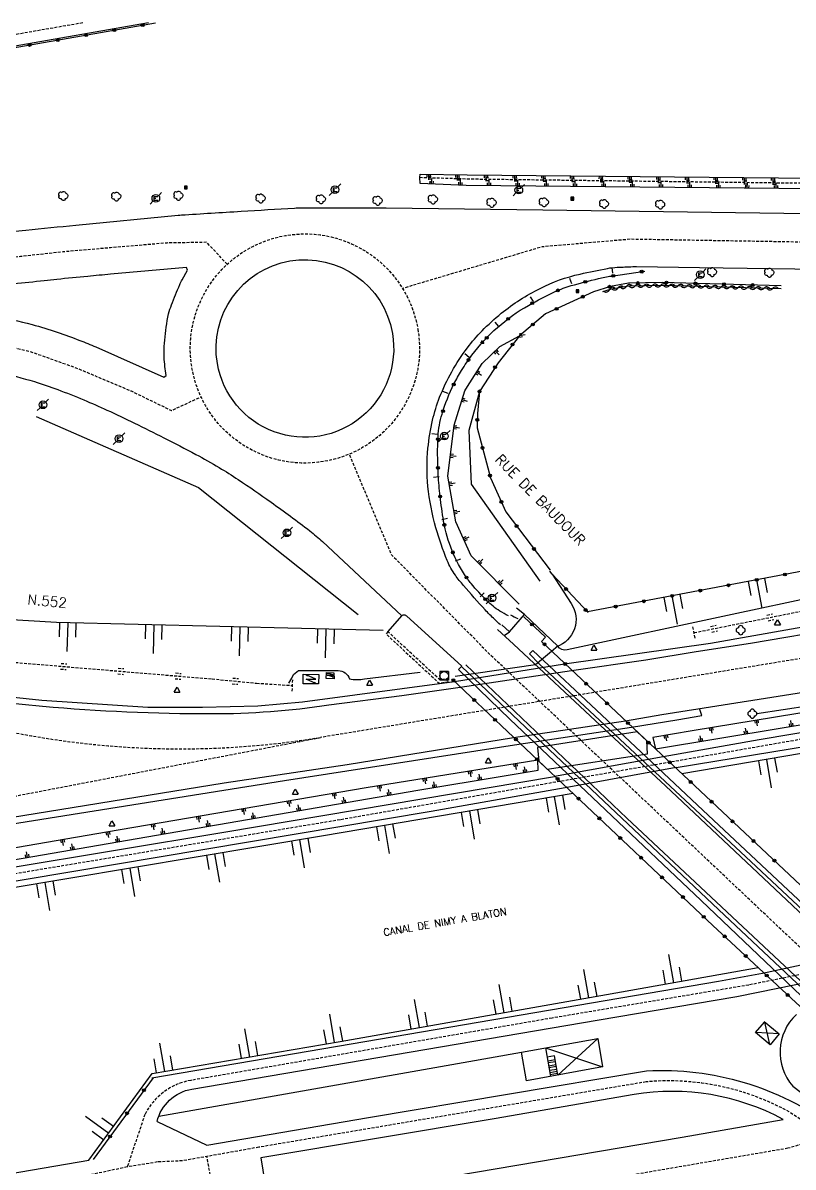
# Model space of a CAD drawing. Header units: millimetres. Extents: x 115000 to 116000, y 129000 to 130000.
# Drawn here: x 115655.8 to 115790, y 129800.7 to 130000 of the extents above; entities that cross this region are included whole.
import ezdxf
from ezdxf.enums import TextEntityAlignment as Align

# ---------------------------------------------------------------- set-up
doc = ezdxf.new("R2010")
doc.units = ezdxf.units.MM
doc.linetypes.add('DASHED', pattern=[0.75, 0.5, -0.25])
doc.layers.get('0').update_dxf_attribs({"linetype": 'CONTINUOUS'})
for name, color, linetype in [('21', 7, 'CONTINUOUS'), ('28', 7, 'CONTINUOUS'), ('W0001', 6, 'DASHED'), ('W0008', 7, 'CONTINUOUS'), ('W0100', 7, 'CONTINUOUS'), ('W0112', 1, 'DASHED'), ('W0211', 2, 'CONTINUOUS'), ('W0220', 5, 'DASHED'), ('W0300', 7, 'CONTINUOUS'), ('W0302', 3, 'CONTINUOUS'), ('W0310', 3, 'CONTINUOUS'), ('W0322', 7, 'CONTINUOUS'), ('W0330', 7, 'CONTINUOUS'), ('W0420', 7, 'CONTINUOUS'), ('W0471', 7, 'CONTINUOUS'), ('W0515', 5, 'CONTINUOUS'), ('W0851', 7, 'CONTINUOUS'), ('W0984', 7, 'CONTINUOUS'), ('W0989', 7, 'CONTINUOUS')]:
    doc.layers.add(name, color=color, linetype=linetype)
doc.styles.get("Standard").update_dxf_attribs({"font": 'romans.shx', "width": 0.85})

# ---------------------------------------------------------------- blocks, each defined once
blk = doc.blocks.new('t310o')
at = {"color": 0, "linetype": 'Continuous'}
for centre, start, end in [((-0.5, 0.38), 216.8699, 323.1304), ((0.5, -0.37), 36.8699, 143.1303)]:
    blk.add_arc(centre, 0.625, start, end, dxfattribs=at)
blk = doc.blocks.new('T471')
for p, q in [((-0.333334, 0.333334), (-0.333334, -0.333334)), ((-0.333334, 0.333334), (0.333334, 0.333334)), ((-0.333334, 0), (0, 0)), ((0.500001, 0.500001), (1.000002, 1.000002)), ((-0.500001, -0.500001), (-1.000002, -1.000002)), ((-0.333334, -0.333334), (0.333334, -0.333334))]:
    blk.add_line(p, q)
blk.add_ellipse((0, 0), major_axis=(0.471405, 0.471405), ratio=1, start_param=5.4977871438, end_param=11.780972451)
blk = doc.blocks.new('t220o')
at = {"color": 0, "linetype": 'Continuous'}
for p, q in [((-0.25, 0.25), (0.25, 0.25)), ((-0.25, -0.25), (0.25, -0.25))]:
    blk.add_line(p, q, dxfattribs=at)
blk = doc.blocks.new('t322o')
at = {"color": 0, "linetype": 'Continuous'}
for radius in [0.25, 0.15]:
    blk.add_circle((0, 0), radius, dxfattribs=at)
blk = doc.blocks.new('t211o')
at = {"color": 0, "linetype": 'Continuous'}
for p, q in [((-0.29, 0.5), (-0.29, 0)), ((0, 1), (0, 0)), ((0.29, 0.5), (0.29, 0))]:
    blk.add_line(p, q, dxfattribs=at)
blk = doc.blocks.new('t330o')
at = {"color": 0, "linetype": 'Continuous'}
for p, q in [((0.25, -0.25), (-0.25, 0.25)), ((-0.25, -0.25), (0.25, 0.25)), ((-0.25, 0.25), (-0.25, -0.25)), ((0.25, 0.25), (-0.25, 0.25)), ((0.25, -0.25), (0.25, 0.25)), ((-0.25, -0.25), (0.25, -0.25)), ((-0.25, -0.25), (-0.25, -0.25))]:
    blk.add_line(p, q, dxfattribs=at)
blk = doc.blocks.new('T851')
for p, q in [((-0.25, -0.15), (0, 0.32)), ((0, 0.32), (0.25, -0.15)), ((-0.25, -0.15), (0.25, -0.15))]:
    blk.add_line(p, q)
for major_axis in [(-0.106, 0.106), (-0.0354, 0.0354), (-0.0236, 0.0236)]:
    blk.add_ellipse((0, 0), major_axis=major_axis, ratio=1, start_param=3.926991, end_param=10.210176)
blk = doc.blocks.new('T420')
for p, q in [((0.75, 0.75), (-0.75, 0.75)), ((-0.75, 0.75), (-0.75, -0.75)), ((0.75, 0.75), (0.75, -0.75)), ((0.75, -0.75), (-0.75, -0.75))]:
    blk.add_line(p, q)
blk.add_ellipse((0, 0), major_axis=(-0.53, 0.53), ratio=1, start_param=3.926991, end_param=10.210176)
blk = doc.blocks.new('T300')
for p, q in [((-0.8, 0.51), (-0.86, 0.34)), ((-0.86, 0.34), (-0.86, 0.17)), ((-0.86, 0.17), (-0.74, 0.06)), ((-0.69, 0.63), (-0.8, 0.51)), ((-0.8, -0.06), (-0.74, 0.06)), ((-0.74, 0.06), (-0.69, 0.11)), ((-0.57, 0.69), (-0.69, 0.63)), ((-0.46, 0.69), (-0.57, 0.69)), ((-0.29, 0.63), (-0.46, 0.69)), ((-0.29, 0.63), (-0.17, 0.74)), ((-0.23, 0.57), (-0.29, 0.63)), ((-0.17, 0.74), (-0.06, 0.8)), ((-0.06, 0.8), (0.06, 0.8)), ((0.06, 0.8), (0.23, 0.74)), ((0.23, 0.74), (0.34, 0.63)), ((0.34, 0.63), (0.4, 0.51)), ((0.46, 0.46), (0.34, 0.46)), ((0.4, 0.51), (0.4, 0.46)), ((0.57, 0.4), (0.46, 0.46)), ((0.57, 0.4), (0.69, 0.29)), ((0.69, 0.29), (0.74, 0.17)), ((0.74, 0.06), (0.69, -0.17)), ((0.74, 0.17), (0.74, 0.06)), ((-0.8, -0.17), (-0.8, -0.06)), ((-0.8, -0.23), (-0.8, -0.17)), ((-0.74, -0.34), (-0.8, -0.23)), ((-0.69, -0.4), (-0.74, -0.34)), ((-0.51, -0.46), (-0.69, -0.4)), ((-0.4, -0.46), (-0.51, -0.46)), ((-0.4, -0.46), (-0.34, -0.46)), ((-0.34, -0.46), (-0.34, -0.4)), ((-0.34, -0.51), (-0.34, -0.46)), ((-0.29, -0.63), (-0.34, -0.51)), ((-0.17, -0.74), (-0.29, -0.63)), ((-0.06, -0.8), (-0.17, -0.74)), ((0.06, -0.8), (-0.06, -0.8)), ((0.17, -0.74), (0.06, -0.8)), ((0.23, -0.69), (0.17, -0.74)), ((0.29, -0.46), (0.23, -0.46)), ((0.29, -0.63), (0.23, -0.69)), ((0.46, -0.4), (0.29, -0.46)), ((0.34, -0.51), (0.29, -0.63)), ((0.34, -0.51), (0.34, -0.46)), ((0.57, -0.34), (0.46, -0.4)), ((0.63, -0.29), (0.57, -0.34)), ((0.69, -0.17), (0.63, -0.29))]:
    blk.add_line(p, q)
blk = doc.blocks.new('TP15B')
at = {"color": 0}
for p, q in [((0, 5), (0, 0)), ((-1.44, 2.5), (-1.44, 0)), ((1.44, 2.5), (1.44, 0))]:
    blk.add_line(p, q, dxfattribs=at)
blk = doc.blocks.new('OH01')
at = {"layer": 'W0322', "color": 0}
for radius in [0.25, 0.15]:
    blk.add_circle((0, 0), radius, dxfattribs=at)
blk = doc.blocks.new('TP15')
at = {"color": 0}
for p, q in [((-0.29, 0.5), (-0.29, 0)), ((0, 1), (0, 0)), ((0.29, 0.5), (0.29, 0))]:
    blk.add_line(p, q, dxfattribs=at)
blk = doc.blocks.new('BB04')
at = {"layer": '21', "color": 0}
for p, q in [((0.45, 1.5), (-0.45, 0)), ((0.26, 1.3), (0.45, 1.5)), ((0.36, 1.24), (0.26, 1.3)), ((0.45, 1.5), (0.36, 1.24)), ((-0.45, 0), (0.45, 0)), ((0.45, 0), (-0.45, -1.5)), ((-0.45, -1.5), (-0.36, -1.24)), ((-0.26, -1.3), (-0.45, -1.5)), ((-0.36, -1.24), (-0.26, -1.3))]:
    blk.add_line(p, q, dxfattribs=at)
blk = doc.blocks.new('TP09')
at = {"color": 2}
blk.add_line((0, -1), (0, 1), dxfattribs=at)
blk = doc.blocks.new('TP06')
at = {"layer": 'W0220', "color": 0}
for p, q in [((-0.5, 0.5), (0.5, 0.5)), ((-0.5, -0.5), (0.5, -0.5))]:
    blk.add_line(p, q, dxfattribs=at)
blk = doc.blocks.new('OH03')
at = {"layer": '28', "color": 0}
blk.add_line((0, -0.5), (0, 0.5), dxfattribs=at)
blk = doc.blocks.new('TP10')
at = {"layer": 'W0300', "color": 0}
for centre, start, end in [((-0.4, 0), 90, 270), ((0, 0.4), 0, 180), ((0.4, 0), 270, 90), ((0, -0.4), 180, 360)]:
    blk.add_arc(centre, 0.4, start, end, dxfattribs=at)
blk = doc.blocks.new('BI04')
at = {"layer": 'W0471', "color": 0}
for p, q in [((-1, -0.58), (0, 1.15)), ((0, 1.15), (1, -0.58)), ((-1, -0.58), (1, -0.58))]:
    blk.add_line(p, q, dxfattribs=at)

msp = doc.modelspace()

# ---------------------------------------------------------------- linework, layer by layer
at = {"layer": 'W0001'}
for points in [[(115666.26, 130000), (115633.17, 129994.26), (115629.33, 129994.75), (115603.54, 129990.82), (115591.27, 129986.96), (115585.1, 129983.7)], [(116000, 129910.95), (115954.3, 129903.13), (115891.81, 129892.34), (115873.66, 129889.1), (115790.04, 129874.95), (115711.08, 129861.16), (115632.01, 129848.03), (115550.98, 129834.4), (115500, 129825.7)], [(115885.75, 129750), (115877.62, 129757.95), (115819.44, 129812.66), (115814.85, 129816.18), (115806.26, 129824.24), (115804.26, 129826.62), (115735.79, 129891.29)], [(115500, 129839.25), (115504.04, 129841.1), (115553.96, 129849.87), (115565.78, 129850.47), (115653.53, 129865.12), (115707.69, 129875.51)], [(115795.94, 129805.96), (115789.09, 129803.93), (115699.86, 129788.67), (115690.37, 129786.95), (115689.78, 129791.93), (115687.89, 129802.51)]]:
    msp.add_lwpolyline(points, dxfattribs=at)
at = {"layer": 'W0001', "flags": 128}
for points in [[(115691.41, 129957.94), (115687.87, 129961.77), (115680.89, 129961.65), (115671.09, 129960.82), (115662.82, 129960.1), (115655.41, 129959.29), (115647.58, 129958.26), (115641.27, 129957.33), (115634.13, 129955.96), (115609.59, 129949.44), (115639.85, 129945.93), (115650.02, 129944.44), (115657.01, 129942.79), (115665.04, 129939.93), (115674.67, 129935.88), (115681.72, 129932.47), (115686.86, 129934.86)], [(116000, 129958.79), (115954.5, 129959.49), (115886.74, 129959.85), (115801.66, 129961.16), (115800, 129961.66), (115761.64, 129962.3), (115746.28, 129960.98), (115721.97, 129953.73)], [(115735.65, 129891.54), (115720.08, 129907.29), (115712.69, 129924.87)]]:
    msp.add_lwpolyline(points, dxfattribs=at)
msp.add_lwpolyline([(115724.64, 129946.64, -1), (115685.28, 129939.91, -1), (115724.64, 129946.64, -1)], format="xyb", dxfattribs=at)
at = {"layer": 'W0001'}
for points in [[(116000, 129929.12), (115948.87, 129918.9), (115925.99, 129914.64), (115914, 129912.04), (115839.63, 129897.2), (115707.69, 129875.51, -0.090124), (115653.98, 129876.42), (115605.22, 129881.63, 0.042951), (115569.1, 129883.1), (115561.33, 129882.4), (115548.46, 129879.9), (115500, 129871.73)], [(116000, 129869.52), (115947.85, 129860.87), (115883.65, 129850.29), (115817.51, 129839.37), (115806.43, 129837.29), (115782.29, 129832.38), (115748.01, 129826.62), (115685.07, 129815.76, 0.238152), (115677.07, 129809.82), (115674.01, 129800.69)], [(115867.83, 129750), (115858.72, 129759.26), (115802.53, 129801.65), (115789.34, 129810.26, 0.149925), (115764.4, 129815.51), (115696.94, 129804.12), (115683.64, 129801.75), (115679.29, 129801.55), (115674.01, 129800.69), (115667.81, 129799.36), (115585.45, 129785.13), (115522.33, 129774.42), (115500, 129770.12)]]:
    msp.add_lwpolyline(points, format="xyb", dxfattribs=at)
at = {"layer": 'W0008'}
for points in [[(115677.69, 130000), (115653.16, 129995.72), (115633.05, 129992.2), (115615.87, 129989.61), (115604, 129987.83), (115595.17, 129984.78, 0.326024), (115591.17, 129979.02), (115594, 129964.8), (115594.6, 129962.01, 0.365795)], [(115651.43, 129963.35, -0.003181), (115656.34, 129963.89, -0.001795), (115665.04, 129964.77), (115682.86, 129966.49, -0.00839), (115683.44, 129966.54, -0.000472), (115693.86, 129967.19, -0.000698), (115703.15, 129967.74, -0.012457), (115703.67, 129967.76, -0.00149), (115704.23, 129967.76, -0.000171), (115709.14, 129967.77, -0.00008), (115718.89, 129967.79, -0.003577), (115719.1, 129967.79), (115746.39, 129967.44), (115801.01, 129966.66), (115801.07, 129965.67), (115873.84, 129964.54), (115911.9, 129963.93), (115946.58, 129962.94), (116000, 129962.1)], [(115751.39, 129887.18), (115751.39, 129887.18), (115764.33, 129889.06), (115773.14, 129890.5), (115782.56, 129891.91), (115798.32, 129894.62), (115813.85, 129897.32), (115830.56, 129900.49), (115834.68, 129901.55), (115884.9, 129911.58), (115903.72, 129915.22), (115914.06, 129917.38, 0.336675), (115931.24, 129937.12, 0.010538), (115931.28, 129937.91, 0.010538)], [(115929.9, 129937.69, -0.164516), (115926.17, 129926.35, -0.180496), (115913.7, 129918.36), (115886.4, 129912.95), (115817.94, 129899.37), (115775.6, 129891.9), (115750.19, 129888.26)], [(115883.05, 129900.46, -0.395487), (115884.43, 129898.24), (115885.49, 129892.37), (115827.25, 129882.38), (115784.08, 129875.07), (115767.38, 129872.13)], [(115738.52, 129894.33), (115741.27, 129891.74), (115756.46, 129877.57), (115767.75, 129867.11), (115795.92, 129840.57), (115818.34, 129819.58, -0.12427), (115822.93, 129816.88), (115839.99, 129800.78), (115876.4, 129766.37), (115886.44, 129757)], [(115731.02, 129885.2), (115704.55, 129881.68), (115696.78, 129880.97), (115687.13, 129880.74), (115677.6, 129880.74), (115659.14, 129881.94), (115602.91, 129887.94), (115592.57, 129888.78, 0.061183), (115544.21, 129886.78), (115500, 129879.09)], [(115500, 129878), (115536.47, 129884.46), (115549.18, 129886.34), (115560.82, 129887.55, -0.052975), (115621.29, 129884.85, 0.002597), (115659.27, 129880.96, 0.021593), (115688.69, 129879.66, 0.037597), (115709.15, 129881.19), (115721.86, 129882.84), (115731.98, 129884.25)], [(115679.2, 129808.58), (115687.9, 129804.47), (115716.02, 129809.29), (115764.47, 129817.44, -0.171849), (115796.79, 129807.8), (115801.14, 129805.1), (115809.38, 129798.99), (115822.09, 129789.47), (115856.74, 129763.29), (115867.68, 129755.06), (115872.42, 129751.72), (115873.6, 129754.43), (115845.95, 129780.16), (115803.2, 129820.46), (115800.78, 129822.68), (115801.37, 129823.62), (115761.02, 129861.47), (115733, 129888.18)], [(115679.2, 129808.58, -0.29753), (115685.26, 129814.26), (115755.85, 129826.25), (115780.18, 129830.4), (115787.36, 129831.81)]]:
    msp.add_lwpolyline(points, format="xyb", dxfattribs=at)
at = {"layer": 'W0008', "flags": 128}
msp.add_lwpolyline([(115720.21, 129945.88, -1), (115689.71, 129940.67, -1)], format="xyb", close=True, dxfattribs=at)
for points in [[(115650.68, 129948.97, -0.014106), (115657.43, 129947.45, -0.021285), (115661.83, 129946.13, -0.008631), (115665.75, 129944.68, -0.012089), (115668.51, 129943.54), (115680.41, 129938.26), (115680.8, 129938.57, -0.023241), (115680.44, 129941.73, -0.039342), (115680.46, 129943.61, -0.010472), (115680.96, 129948.13, -0.038649), (115681.21, 129949.34, -0.020423), (115681.73, 129950.86, -0.008608), (115683.16, 129954.4, -0.019358), (115683.57, 129955.26), (115684.48, 129956.93), (115684.34, 129957.39), (115671.11, 129956.21, 0.001774), (115667.12, 129955.84, 0.001325), (115661.77, 129955.31, 0.001498), (115659.55, 129955.07, 0.000628), (115654.24, 129954.5, 0.001859)], [(115739.02, 129895.16, -0.004548), (115738.02, 129896.07, -0.021147), (115736.36, 129897.74, -0.008501), (115732.58, 129902, -0.021314), (115731.17, 129903.79, -0.058323), (115729.76, 129906.33, -0.028016), (115727.78, 129912.04, -0.044665), (115726.4, 129919.25, -0.049408), (115726.4, 129925.89, -0.031771), (115727.2, 129930.79, -0.037954), (115728.43, 129934.77, -0.033726), (115730.55, 129939.22, -0.033347), (115733.27, 129943.39, -0.03274), (115735.81, 129946.34, -0.028014), (115739.17, 129949.4, -0.05502), (115745.92, 129953.75, -0.0597), (115752.89, 129956.25, -0.011302), (115757.68, 129957.23, -0.032758), (115759.35, 129957.42, -0.003778), (115762.09, 129957.53, -0.015637), (115762.75, 129957.53), (115773.68, 129957.4), (115844.27, 129956.39)], [(115609.85, 129943.04, -0.003109), (115612.57, 129943.13, -0.014764), (115616.74, 129943.13, -0.00068), (115625.33, 129942.86, -0.005403), (115626.41, 129942.82, -0.008333), (115630.47, 129942.53, -0.005671), (115636.43, 129941.94, -0.017224), (115643.5, 129940.91, -0.01498), (115651.53, 129939.2, -0.012395), (115657.83, 129937.5, -0.018862), (115661.89, 129936.13, -0.008064), (115666.45, 129934.31, -0.009064), (115670.46, 129932.55, -0.004553), (115675.28, 129930.26, -0.004247), (115680.41, 129927.73, -0.007085), (115685.95, 129924.83, -0.009451), (115690.03, 129922.52, -0.013545), (115693.36, 129920.43, -0.007686), (115699.06, 129916.5, -0.008689), (115705.8, 129911.52, -0.024953), (115708.03, 129909.63), (115721.84, 129896.68)], [(115719.42, 129893.93), (115721.89, 129896.74, -0.118928), (115722.1, 129896.88, -0.15286), (115722.3, 129896.88, -0.059475), (115722.47, 129896.81, -0.055544), (115722.63, 129896.7), (115732.27, 129887.92)]]:
    msp.add_lwpolyline(points, format="xyb", dxfattribs=at)
at = {"layer": 'W0008'}
for points in [[(115769.61, 129870.25), (115793.02, 129874.13), (115822.08, 129879.07), (115832.44, 129880.71), (115877.25, 129888.49), (115905.02, 129893.19), (115978.55, 129905.92), (115990.42, 129907.96), (116000, 129909.64)], [(115883.05, 129900.46), (115875.86, 129899.01), (115854.45, 129894.78), (115837.74, 129891.49), (115806.57, 129885.69), (115767.16, 129879.46), (115760.81, 129878.37)], [(115739.67, 129893.26), (115740.59, 129893.94), (115739.26, 129895.16)], [(115750.19, 129888.26), (115731.02, 129885.2)], [(115731.98, 129884.25), (115751.39, 129887.18)], [(115761.87, 129877.31), (115769.75, 129878.6), (115774.1, 129879.34), (115773.75, 129880.4)], [(115760.81, 129878.37), (115741.28, 129875.43)], [(115742.22, 129874.37), (115761.87, 129877.31)], [(115741.28, 129875.43), (115712.34, 129870.73), (115690.92, 129867.56), (115623.17, 129856.59), (115553.89, 129844.92), (115500, 129835.57)], [(115500, 129834.51), (115559.19, 129844.66), (115588.36, 129849.63), (115632.48, 129857.03), (115701.41, 129867.99), (115742.22, 129874.37)], [(115767.38, 129872.13), (115748.45, 129868.71)], [(115769.61, 129870.25), (115750.28, 129866.72)], [(115500, 129826.92), (115541.76, 129834.08), (115583.87, 129841.03), (115615.28, 129846.44), (115690.81, 129859.03), (115748.45, 129868.71)], [(115750.28, 129866.72), (115726.98, 129862.6), (115656.04, 129850.71), (115582.76, 129838.46), (115512.29, 129826.44), (115500, 129824.49)], [(115803.24, 129838.39), (115784.65, 129834.39)], [(115784.65, 129834.39), (115777.01, 129832.98), (115742.65, 129827.11), (115678.32, 129816.14)], [(115787.36, 129831.81), (115806.07, 129835.68)]]:
    msp.add_lwpolyline(points, dxfattribs=at)
msp.add_lwpolyline([(115698.69, 129793.67), (115770.7, 129805.89), (115788.29, 129808.97, 0.164684), (115762.29, 129813.32), (115737.94, 129809.09), (115697.26, 129802.27)], format="xyb", close=True, dxfattribs=at)
at = {"layer": 'W0100'}
for points in [[(115740.59, 129893.94), (115743.22, 129896.95), (115749.01, 129891.41), (115747.92, 129890.47)], [(115747.92, 129890.47), (115745.11, 129888.16), (115731.15, 129886.11)], [(115704.66, 129886.53), (115707.38, 129886.45), (115707.35, 129884.86), (115704.68, 129884.87), (115704.66, 129886.53)], [(115708.73, 129886.8), (115710.02, 129886.78), (115710.05, 129885.74), (115708.67, 129885.78), (115708.73, 129886.8)], [(115747.17, 129870), (115764.62, 129872.68), (115764.52, 129874.93), (115762.83, 129876.51), (115745.45, 129873.74), (115745.73, 129871.37), (115747.17, 129870)], [(115784.94, 129826), (115787.55, 129823.86), (115786.01, 129821.96), (115783.47, 129824.09), (115785.03, 129825.93), (115785.92, 129822.03)], [(115742.67, 129820.71), (115755.97, 129823.08), (115756.78, 129818.11), (115743.56, 129815.67), (115742.67, 129820.71)], [(115749.01, 129816.68), (115755.97, 129823.08)], [(115787.55, 129823.86), (115783.5, 129824.13)], [(115746.87, 129821.46), (115756.78, 129818.11)], [(115746.87, 129821.46), (115747.72, 129816.44)], [(115749.01, 129816.68), (115748.44, 129820.07), (115747.15, 129819.84)], [(115747.26, 129819.19), (115748.55, 129819.4)], [(115748.62, 129818.99), (115747.32, 129818.8)], [(115747.4, 129818.33), (115748.69, 129818.55)], [(115748.76, 129818.16), (115747.46, 129817.97)], [(115747.54, 129817.53), (115748.83, 129817.74)], [(115748.9, 129817.31), (115747.61, 129817.1)], [(115747.66, 129816.8), (115748.95, 129817.01)]]:
    msp.add_lwpolyline(points, dxfattribs=at)
for points in [[(115744.68, 129890.68), (115756.7, 129879.41), (115774.29, 129862.84), (115788.19, 129849.79), (115806.93, 129832.27), (115806.3, 129831.75), (115781.75, 129854.72), (115745.76, 129888.31), (115744.06, 129890.05)], [(115732.25, 129887.86), (115742.28, 129878.36), (115778.06, 129844.56), (115794.57, 129829.02), (115793.84, 129828.18), (115773.99, 129847.08), (115740.65, 129878.69), (115731.73, 129887.34)]]:
    msp.add_lwpolyline(points, close=True, dxfattribs=at)
at = {"layer": 'W0112', "flags": 128}
msp.add_lwpolyline([(115719.42, 129893.93), (115719.09, 129893.55), (115728.33, 129884.97), (115730, 129885.25), (115730, 129885.27), (115729.62, 129885.7), (115728.5, 129885.52)], close=True, dxfattribs=at)
at = {"layer": 'W0211'}
msp.add_lwpolyline([(115916.6, 129966.26), (115815.91, 129967.59), (115799.63, 129971.03), (115733.03, 129971.68), (115725.05, 129971.99), (115724.96, 129973.04), (115725.06, 129973.65), (115733.22, 129973.54), (115799.46, 129972.91), (115816.6, 129969.83), (115916.25, 129968.5), (115916.42, 129967.48)], close=True, dxfattribs=at)
for points in [[(115742.28, 129898.74), (115733.94, 129907.15), (115731.24, 129913.1), (115729.88, 129921.03), (115730.97, 129929.92), (115732.82, 129935.91), (115733.27, 129936.63), (115735.83, 129940.68), (115738.92, 129943.65), (115742.33, 129945.5)], [(115718.57, 129894.13), (115661.69, 129895.55), (115596.39, 129899.42), (115578.89, 129900.29), (115576.31, 129900.4), (115567.97, 129899.94), (115535.79, 129895.35), (115532.86, 129894.72), (115500, 129887.57)], [(115743.22, 129896.95), (115741.82, 129898.01)], [(115766.02, 129873.52), (115832.93, 129884.61), (115868.86, 129890.38), (115884.43, 129893.1), (115884.12, 129895.18), (115830.51, 129886.21), (115772.42, 129876.68), (115765.56, 129875.48), (115766.02, 129873.52)], [(115530.41, 129833.04), (115553.09, 129836.9), (115586.3, 129842.56), (115613.06, 129847.16), (115655.88, 129854.49), (115675.74, 129857.93), (115724.63, 129866.31), (115739.68, 129868.82), (115745.6, 129869.79), (115745.53, 129871.55), (115715.61, 129866.76), (115670.4, 129859.01), (115607.61, 129848.22), (115545.76, 129837.66), (115529.99, 129834.81), (115530.41, 129833.04)], [(115679.49, 129809.53), (115732.51, 129818.89), (115742.67, 129820.71)]]:
    msp.add_lwpolyline(points, dxfattribs=at)
for points in [[(115928.19, 129937.41, -0.107161), (115926.66, 129930.98, -0.225992), (115917.99, 129923.99), (115886.2, 129917.36), (115842.25, 129909.18), (115794.1, 129900.08), (115779.37, 129896.95), (115750.65, 129890.76, -0.303821), (115749.01, 129891.41)], [(115748.02, 129903.95), (115751.37, 129898.83, -0.491445), (115748.76, 129891.31)], [(115702.14, 129884.97), (115702.69, 129885.84), (115703, 129886.49), (115703.85, 129887.15), (115710.74, 129887.17, -0.329893), (115712.72, 129885.71, 0.086661), (115715.34, 129885.71), (115725.02, 129886.88)], [(115790.57, 129827.27, 0.40197), (115789.95, 129814.77), (115836.05, 129779.73), (115850.38, 129768.91), (115855.18, 129765.2), (115864.58, 129757.9), (115853.56, 129768.26), (115838.41, 129782.36), (115826.92, 129792.86), (115815.36, 129803.46), (115804.07, 129813.92), (115793.93, 129823.36), (115794.27, 129824.03)]]:
    msp.add_lwpolyline(points, format="xyb", dxfattribs=at)
at = {"layer": 'W0211', "flags": 128}
msp.add_lwpolyline([(115735.36, 129935.77), (115733.5, 129928.98), (115733.94, 129919.61), (115745.89, 129902.72)], dxfattribs=at)
at = {"layer": 'W0220', "flags": 128}
msp.add_lwpolyline([(115916.42, 129967.48), (115816, 129969.13), (115799.54, 129971.95), (115734.08, 129972.76), (115724.96, 129973.04)], dxfattribs=at)
at = {"layer": 'W0220'}
for points in [[(115772.76, 129893.78), (115845.51, 129908.33), (115888.02, 129916.8), (115916.92, 129922.48), (115920.16, 129923.21), (115922.98, 129924.77)], [(115579.42, 129894.44), (115592.03, 129893.74), (115609.38, 129892.49), (115624.11, 129891.24), (115644.07, 129889.46), (115688.79, 129885.71), (115696.53, 129884.97), (115702.8, 129884.56)]]:
    msp.add_lwpolyline(points, dxfattribs=at)
at = {"layer": 'W0302', "flags": 128}
msp.add_lwpolyline([(115658.17, 129931.45), (115686.45, 129919.04), (115714.21, 129896.95)], dxfattribs=at)
at = {"layer": 'W0310', "flags": 128}
msp.add_lwpolyline([(115787.94, 129953.69), (115767.16, 129954.27), (115761.36, 129954.14), (115758.33, 129953.62), (115756.79, 129953.13)], dxfattribs=at)
at = {"layer": 'W0310'}
msp.add_lwpolyline([(115783.7, 129879.68), (115792.87, 129881.1)], dxfattribs=at)
at = {"layer": 'W0322'}
for points in [[(115633.61, 129992.05), (115678.95, 130000)], [(115754.29, 129897.26), (115748.02, 129903.95), (115747.61, 129904.46)], [(115743.12, 129896.53), (115746.88, 129892.98), (115746.15, 129892.25), (115761.2, 129878.05), (115798.08, 129843.39), (115808.01, 129833.58), (115809.79, 129833.69), (115817.52, 129826.38), (115836.22, 129808.63), (115864.13, 129782.02), (115870.5, 129776.07)], [(115863.29, 129759.89), (115829.33, 129791.72), (115803.31, 129815.84), (115792.34, 129826.28), (115792.86, 129827.11), (115776.03, 129842.77), (115749.81, 129867.51), (115730.69, 129885.6)], [(115678.5, 129816.23), (115668.07, 129801.96)]]:
    msp.add_lwpolyline(points, dxfattribs=at)
at = {"layer": 'W0322', "flags": 128}
msp.add_lwpolyline([(115740.4, 129896.68, -0.017373), (115738.9, 129897.54, -0.060014), (115736.66, 129899.33, -0.017549), (115733.92, 129902.31, -0.03576), (115732.74, 129903.91, -0.051393), (115730.37, 129908.65, -0.05121), (115729.02, 129913.79, -0.01182), (115728.46, 129918.03, -0.013795), (115728.17, 129921.68, -0.012684), (115728.08, 129925.09, -0.015272), (115728.16, 129927.92, -0.058573), (115728.86, 129931.86, -0.041353), (115730.93, 129937.11, -0.024857), (115732.25, 129939.46, -0.020925), (115734.05, 129942.1, -0.051592), (115738.51, 129946.94, -0.051233), (115743.9, 129950.79, -0.021646), (115748.57, 129953.19, -0.03835), (115751.36, 129954.22, -0.010593), (115756.09, 129955.46, -0.022877), (115758.32, 129955.89), (115764.17, 129956.74)], format="xyb", dxfattribs=at)
msp.add_lwpolyline([(115787.95, 129954.18), (115767.17, 129954.77), (115761.32, 129954.63), (115758.21, 129954.1), (115755.23, 129953.16), (115746.87, 129949.3), (115742.33, 129945.5), (115738.6, 129940.8), (115735.36, 129935.77), (115735.01, 129931.94), (115734.94, 129929.45), (115737.31, 129920.73), (115739.94, 129914.84), (115747.66, 129904.66)], dxfattribs=at)
at = {"layer": 'W0322'}
for points in [[(115925.38, 129936.95, -0.121477), (115922.74, 129930.98, -0.159825), (115915.74, 129928.06), (115878.33, 129921.17), (115850.01, 129915.53), (115797.14, 129905.51), (115754.19, 129897.37)], [(115740.78, 129896.85, 0.015648), (115742.07, 129896.22)]]:
    msp.add_lwpolyline(points, format="xyb", dxfattribs=at)
at = {"layer": 'W0515'}
for points in [[(116000, 129908.68), (115940.61, 129898.37), (115885.55, 129888.73), (115827.37, 129878.8), (115770.64, 129869.17)], [(115751.68, 129865.74), (115708.18, 129858.39), (115575.06, 129836.1), (115500, 129823.52)], [(115667.33, 129801.85), (115678.33, 129816.95), (115711.1, 129822.55), (115757.52, 129830.71), (115783.92, 129835.43)], [(115500, 129773.13), (115529.64, 129778.35), (115572.64, 129785.73), (115623.27, 129794.34), (115667.33, 129801.85)]]:
    msp.add_lwpolyline(points, dxfattribs=at)

# ---------------------------------------------------------------- block references
at = {"layer": 'W0100'}
for p, xscale, yscale, zscale, rotation in [((115706.02, 129885.67), 1.874524496714002, -0.4769529267068719, 1.874524496714002, 358.6692046065538), ((115709.4, 129886.36), 1.308632441723603, -0.2296435206517344, 1.308632441723603, 357.6166483452324)]:
    msp.add_blockref('BB04', p, dxfattribs=dict(at, xscale=xscale, yscale=yscale, zscale=zscale, rotation=rotation))
at = {"layer": 'W0112'}
for p, rotation in [((115772.74, 129893.81), 11.61462519698189), ((115702.8, 129884.56), 357.3337644746151)]:
    msp.add_blockref('TP09', p, dxfattribs=dict(at, rotation=rotation))
at = {"layer": 'W0211'}
for name, p, rotation in [('t211o', (115726.55, 129973.63), 179.2308781773249), ('t211o', (115726.98, 129971.91), 357.741722126953), ('t211o', (115731.55, 129973.57), 179.2308781773083), ('t211o', (115731.98, 129971.72), 357.7417221269527), ('t211o', (115736.54, 129973.51), 179.4553268915913), ('t211o', (115736.98, 129971.64), 359.4434624487852), ('t211o', (115741.54, 129973.46), 179.4553268915829), ('t211o', (115741.98, 129971.59), 359.4434624487768), ('t211o', (115746.54, 129973.42), 179.4553268915914), ('t211o', (115746.98, 129971.54), 359.4434624487935), ('t211o', (115751.54, 129973.37), 179.4553268915913), ('t211o', (115751.97, 129971.49), 359.4434624487852), ('t211o', (115756.54, 129973.32), 179.4553268915829), ('t211o', (115756.97, 129971.44), 359.4434624487768), ('t211o', (115761.54, 129973.27), 179.455326891583), ('t211o', (115761.97, 129971.39), 359.4434624487935), ('t211o', (115766.54, 129973.23), 179.4553268915829), ('t211o', (115766.97, 129971.35), 359.4434624487852), ('t211o', (115771.54, 129973.18), 179.4553268915913), ('t211o', (115771.97, 129971.3), 359.4434624487768), ('t211o', (115776.54, 129973.13), 179.4553268915914), ('t211o', (115776.97, 129971.25), 359.4434624487852), ('t211o', (115781.54, 129973.08), 179.4553268915996), ('t211o', (115781.97, 129971.2), 359.4434624487852), ('t211o', (115786.54, 129973.04), 179.4553268915829), ('t211o', (115786.97, 129971.15), 359.4434624487852), ('t211o', (115742.33, 129945.5), 279.7097556424872), ('t211o', (115738.11, 129942.87), 223.8062177977683), ('t211o', (115734.85, 129939.13), 237.8185030736974), ('t211o', (115732.33, 129934.33), 252.8259992010723), ('t211o', (115730.92, 129929.54), 263.0291539925645), ('t211o', (115730.32, 129924.58), 263.0291539925561), ('t211o', (115730.12, 129919.63), 279.7157866030093), ('t211o', (115730.97, 129914.7), 279.7157866030093), ('t211o', (115732.63, 129910.02), 294.3737129043329), ('t211o', (115735.24, 129905.84), 314.7951359520852), ('t211o', (115738.76, 129902.29), 314.7951359520969), ('TP15B', (115783.66, 129902.96), 190.734407074105), ('TP15B', (115768.93, 129900.16), 190.734407074105), ('TP15B', (115663.69, 129895.5), 178.5776660206797), ('TP15B', (115678.68, 129895.13), 178.5776660206797), ('TP15B', (115693.68, 129894.75), 178.5776660206797), ('TP15B', (115708.67, 129894.38), 178.5776660206797), ('TP15', (115783.63, 129878.52), 189.3136118282036), ('TP15', (115789.69, 129877.45), 9.413883915836799), ('TP15', (115775.74, 129877.22), 189.3136118282036), ('TP15', (115781.8, 129876.14), 9.413883915836799), ('TP15', (115767.85, 129875.88), 189.9674349484125), ('TP15', (115773.91, 129874.83), 9.413883915836799), ('TP15', (115741.65, 129870.93), 189.0933592828919), ('TP15', (115743.32, 129869.41), 9.281558040552332), ('TP15', (115725.85, 129868.4), 189.0933592828919), ('TP15', (115733.75, 129869.66), 189.0933592828919), ('TP15', (115735.43, 129868.11), 9.452185964289527), ('TP15', (115717.95, 129867.13), 189.0933592828919), ('TP15', (115719.65, 129865.46), 9.72837471369669), ('TP15', (115727.54, 129866.8), 9.452185964289527), ('TP15', (115702.18, 129864.46), 189.7299923008234), ('TP15', (115710.06, 129865.81), 189.7299923008234), ('TP15', (115711.77, 129864.11), 9.72837471369669), ('TP15', (115694.29, 129863.1), 189.7299923008234), ('TP15', (115696, 129861.4), 9.72837471369669), ('TP15', (115703.88, 129862.76), 9.72837471369669), ('TP15', (115678.52, 129860.4), 189.7299923008234), ('TP15', (115686.41, 129861.75), 189.7299923008234), ('TP15', (115688.11, 129860.05), 9.72837471369669), ('TP15', (115670.64, 129859.05), 189.7299923008234), ('TP15', (115672.34, 129857.34), 9.8425439380842), ('TP15', (115680.23, 129858.7), 9.72837471369669), ('TP15', (115662.75, 129857.69), 189.7443996635805), ('TP15', (115664.46, 129855.97), 9.8425439380842), ('TP15', (115656.58, 129854.61), 9.8425439380842)]:
    msp.add_blockref(name, p, dxfattribs=dict(at, rotation=rotation))
at = {"layer": 'W0220'}
for name, p, rotation in [('t220o', (115726.69, 129972.99), 178.2335837864454), ('t220o', (115731.69, 129972.84), 178.2335837864457), ('t220o', (115736.69, 129972.73), 179.2910093047646), ('t220o', (115741.69, 129972.67), 179.2910093047562), ('t220o', (115746.69, 129972.61), 179.2910093047646), ('t220o', (115751.69, 129972.55), 179.2910093047646), ('t220o', (115756.69, 129972.48), 179.2910093047562), ('t220o', (115761.69, 129972.42), 179.2910093047646), ('t220o', (115766.68, 129972.36), 179.2910093047563), ('t220o', (115771.68, 129972.3), 179.2910093047646), ('t220o', (115776.68, 129972.24), 179.2910093047646), ('t220o', (115781.68, 129972.17), 179.2910093047562), ('t220o', (115786.68, 129972.11), 179.2910093047646), ('TP06', (115786.04, 129896.44), 11.30644991409287), ('TP06', (115776.23, 129894.47), 11.30644991409287), ('TP06', (115662.94, 129887.88), 355.1972686066804), ('TP06', (115672.9, 129887.04), 355.1972686066804), ('TP06', (115682.87, 129886.2), 355.1972686066804), ('TP06', (115692.83, 129885.32), 354.6020676952256)]:
    msp.add_blockref(name, p, dxfattribs=dict(at, rotation=rotation))
at = {"layer": 'W0300'}
for name, p in [('T300', (115662.92, 129969.83)), ('T300', (115672.15, 129969.73)), ('T300', (115682.96, 129969.86)), ('T300', (115697.28, 129969.39)), ('T300', (115707.79, 129969.26)), ('T300', (115717.65, 129969.01)), ('T300', (115727.31, 129969.24)), ('T300', (115737.53, 129968.64)), ('T300', (115746.63, 129968.73)), ('T300', (115757.12, 129968.44)), ('T300', (115766.89, 129968.33)), ('T300', (115775.93, 129956.58)), ('T300', (115785.89, 129956.47)), ('TP10', (115780.88, 129894.21)), ('TP10', (115782.9, 129879.65))]:
    msp.add_blockref(name, p, dxfattribs=at)
at = {"layer": 'W0310'}
for p, rotation in [((115758.01, 129953.52), 197.5349111445287), ((115759.48, 129953.81), 189.6970054482284), ((115760.96, 129954.07), 189.6970054482284), ((115762.45, 129954.16), 181.3273296471642), ((115763.95, 129954.2), 181.3273296471642), ((115765.45, 129954.23), 181.3273296471642), ((115766.95, 129954.27), 181.3273296471642), ((115768.45, 129954.23), 178.3869703388256), ((115769.95, 129954.19), 178.3869703388256), ((115771.45, 129954.15), 178.3869703388256), ((115772.95, 129954.11), 178.3869703388256), ((115774.45, 129954.07), 178.3869703388256), ((115775.94, 129954.02), 178.3869703388256), ((115777.44, 129953.98), 178.3869703388256), ((115778.94, 129953.94), 178.3869703388256), ((115780.44, 129953.9), 178.3869703388256), ((115781.94, 129953.85), 178.3869703388256), ((115783.44, 129953.81), 178.3869703388256), ((115784.94, 129953.77), 178.3869703388256), ((115786.44, 129953.73), 178.3869703388256)]:
    msp.add_blockref('t310o', p, dxfattribs=dict(at, rotation=rotation))
at = {"layer": 'W0322'}
for name, p, rotation in [('OH01', (115676.7, 129999.61), 9.941622563000566), ('OH01', (115666.85, 129997.88), 9.941622563000566), ('OH01', (115671.77, 129998.74), 9.941622563000566), ('OH01', (115657, 129996.15), 9.941622563000566), ('OH01', (115661.92, 129997.02), 9.941622563000566), ('t322o', (115758.68, 129955.94), 8.264965322303388), ('OH03', (115758.49, 129956.9), 189.0441713482045), ('t322o', (115763.63, 129956.66), 8.264965322303388), ('t322o', (115749.03, 129953.39), 23.23291477337391), ('OH03', (115751.24, 129955.04), 199.7038715072086), ('t322o', (115753.8, 129954.89), 14.67906895858983), ('t322o', (115758.02, 129954.04), 197.5349111435765), ('t322o', (115762.96, 129954.67), 181.3273296472375), ('t322o', (115767.96, 129954.75), 178.3869703388418), ('t322o', (115772.96, 129954.61), 178.3869703388418), ('t322o', (115777.96, 129954.47), 178.3869703388418), ('t322o', (115782.96, 129954.33), 178.386970338842), ('OH03', (115744.45, 129951.87), 210.3635716662126), ('t322o', (115753.35, 129952.29), 204.8042940849623), ('t322o', (115744.56, 129951.16), 28.96377480276094), ('t322o', (115748.81, 129950.19), 204.8042940849587), ('OH03', (115738.37, 129947.5), 221.0232718252167), ('t322o', (115740.36, 129948.45), 37.17821576650208), ('t322o', (115744.67, 129947.46), 219.8508339110168), ('t322o', (115736.63, 129945.13), 46.0823769937337), ('t322o', (115741.12, 129943.98), 231.6240609046796), ('OH03', (115733.2, 129942.08), 231.6829719842208), ('t322o', (115733.45, 129941.28), 54.7469455107642), ('t322o', (115738.09, 129940.01), 237.2292363064711), ('OH03', (115729.37, 129935.66), 247.5864641549805), ('t322o', (115730.88, 129937), 63.91879561052279), ('t322o', (115735.38, 129935.8), 237.2292363064757), ('t322o', (115729.02, 129932.36), 72.29745030382574), ('t322o', (115734.98, 129930.83), 268.3746226890701), ('OH03', (115727.57, 129928.41), 264.5153259976663), ('t322o', (115728.13, 129927.46), 87.17196841620834), ('t322o', (115735.89, 129925.95), 285.1668231085743), ('t322o', (115728.13, 129922.46), 92.33355707187602), ('OH03', (115727.86, 129920.93), 277.5505067233609), ('t322o', (115737.2, 129921.13), 285.1668231085663), ('t322o', (115728.52, 129917.48), 96.51442653491371), ('t322o', (115739.18, 129916.54), 294.1031107424842), ('OH03', (115729.3, 129913.58), 284.6450866954191), ('t322o', (115729.25, 129912.53), 101.6921522153278), ('t322o', (115741.84, 129912.34), 307.1740297717251), ('t322o', (115730.73, 129907.76), 112.7147673756824), ('t322o', (115744.86, 129908.36), 307.1740297717251), ('OH03', (115731.64, 129906.45), 291.7396666674773), ('OH01', (115788.58, 129903.89), 190.734407074105), ('t322o', (115733.1, 129903.37), 125.028543136259), ('OH01', (115778.75, 129902.03), 190.734407074105), ('OH01', (115783.66, 129902.96), 190.734407074105), ('OH03', (115735.85, 129900.36), 316.955494141976), ('t322o', (115736.38, 129899.61), 134.1901966753895), ('OH01', (115750.45, 129901.36), 133.183580452968), ('OH01', (115768.93, 129900.16), 190.734407074105), ('OH01', (115773.84, 129901.09), 190.734407074105), ('OH01', (115753.87, 129897.71), 133.183580452968), ('OH01', (115759.1, 129898.3), 190.734407074105), ('OH01', (115764.01, 129899.23), 190.734407074105), ('OH01', (115744.53, 129895.19), 316.6677698710992), ('OH01', (115746.69, 129891.74), 316.6677933621673), ('OH01', (115750.32, 129888.31), 316.6677933621673), ('OH01', (115730.83, 129885.47), 136.5793702293062), ('OH01', (115753.96, 129884.87), 316.6677933621673), ('OH01', (115734.46, 129882.03), 136.5793702293062), ('OH01', (115757.6, 129881.44), 316.6677933621673), ('OH01', (115738.09, 129878.59), 136.5793702293062), ('OH01', (115761.23, 129878.01), 316.7871654437722), ('OH01', (115741.72, 129875.16), 136.5793702293062), ('OH01', (115764.88, 129874.59), 316.7871654437722), ('OH01', (115745.35, 129871.72), 136.5793702293062), ('OH01', (115768.52, 129871.17), 316.7871654437722), ('OH01', (115748.98, 129868.28), 136.5793702293062), ('OH01', (115772.17, 129867.74), 316.7871654437722), ('OH01', (115752.62, 129864.85), 136.674489883973), ('OH01', (115775.81, 129864.32), 316.7871654437722), ('OH01', (115756.26, 129861.42), 136.674489883973), ('OH01', (115779.45, 129860.89), 316.7871654437722), ('OH01', (115759.89, 129857.99), 136.674489883973), ('OH01', (115783.1, 129857.47), 316.7871654437722), ('OH01', (115763.53, 129854.56), 136.674489883973), ('OH01', (115786.74, 129854.05), 316.7871654437722), ('OH01', (115767.17, 129851.13), 136.674489883973), ('OH01', (115770.81, 129847.7), 136.674489883973), ('OH01', (115774.44, 129844.27), 136.674489883973), ('OH01', (115778.09, 129840.85), 137.0568815973512), ('OH01', (115781.75, 129837.44), 137.0568815973512), ('OH01', (115785.41, 129834.04), 137.0568815973512), ('OH01', (115789.07, 129830.63), 137.0568815973512), ('OH01', (115676.92, 129814.07), 233.838479990288), ('OH01', (115673.97, 129810.04), 233.838479990288), ('OH01', (115671.02, 129806), 233.838479990288)]:
    msp.add_blockref(name, p, dxfattribs=dict(at, rotation=rotation))
at = {"layer": 'W0330'}
for p in [(115684.22, 129971.33), (115751.56, 129969.38), (115752.44, 129953.27)]:
    msp.add_blockref('t330o', p, dxfattribs=at)
at = {"layer": 'W0420'}
msp.add_blockref('T420', (115729.2, 129886.24), dxfattribs=at)
at = {"layer": 'W0471'}
for p in [(115710.19, 129970.94), (115742.22, 129970.87), (115678.99, 129969.44), (115773.83, 129956.14), (115659.32, 129933.46), (115672.58, 129927.57), (115729.25, 129928.01), (115701.82, 129911.16), (115737.55, 129899.79)]:
    msp.add_blockref('T471', p, dxfattribs=at)
at = {"layer": 'W0471', "xscale": 0.5, "yscale": 0.5, "zscale": 0.5}
for p in [(115787.28, 129895.44), (115755.3, 129891), (115682.68, 129883.68), (115716.24, 129884.93), (115736.89, 129871.39), (115703.29, 129865.93), (115671.35, 129860.43)]:
    msp.add_blockref('BI04', p, dxfattribs=at)
at = {"layer": 'W0515'}
for p, rotation in [((115785.43, 129871.68), 189.6312254889808), ((115748.46, 129865.19), 189.5856632994167), ((115733.67, 129862.7), 189.5856632994167), ((115718.88, 129860.2), 189.5856632994167), ((115704.09, 129857.71), 189.5066239073634), ((115689.29, 129855.23), 189.5066239073634), ((115674.5, 129852.75), 189.5066239073634), ((115659.7, 129850.27), 189.5066239073634), ((115769.15, 129832.79), 10.14349262017887), ((115754.38, 129830.16), 9.969849728331592), ((115739.61, 129827.56), 9.969849728331592), ((115724.84, 129824.96), 9.969849728331592), ((115710.06, 129822.37), 9.700176929850864), ((115695.28, 129819.84), 9.700176929850864), ((115680.49, 129817.32), 9.700176929850864), ((115670.78, 129806.6), 53.89709601956334)]:
    msp.add_blockref('TP15B', p, dxfattribs=dict(at, rotation=rotation))
at = {"layer": 'W0851'}
msp.add_blockref('T851', (115735.87, 129944.37), dxfattribs=at)

# ---------------------------------------------------------------- texts
at = {"layer": 'W0984'}
msp.add_text('CANAL DE NIMY A BLATON', height=1.25, rotation=9.8021, dxfattribs=at).set_placement((115729.36, 129843.38), align=Align.MIDDLE)
at = {"layer": 'W0989'}
for s, rotation, p in [('RUE DE BAUDOUR', 314.69, (115746, 129916.92)), ('ROUTE DE WALLONIE  N.552', 354.5457, (115646.97, 129900.51))]:
    msp.add_text(s, height=1.75, rotation=rotation, dxfattribs=at).set_placement(p, align=Align.MIDDLE)

doc.saveas('drawing.dxf')
